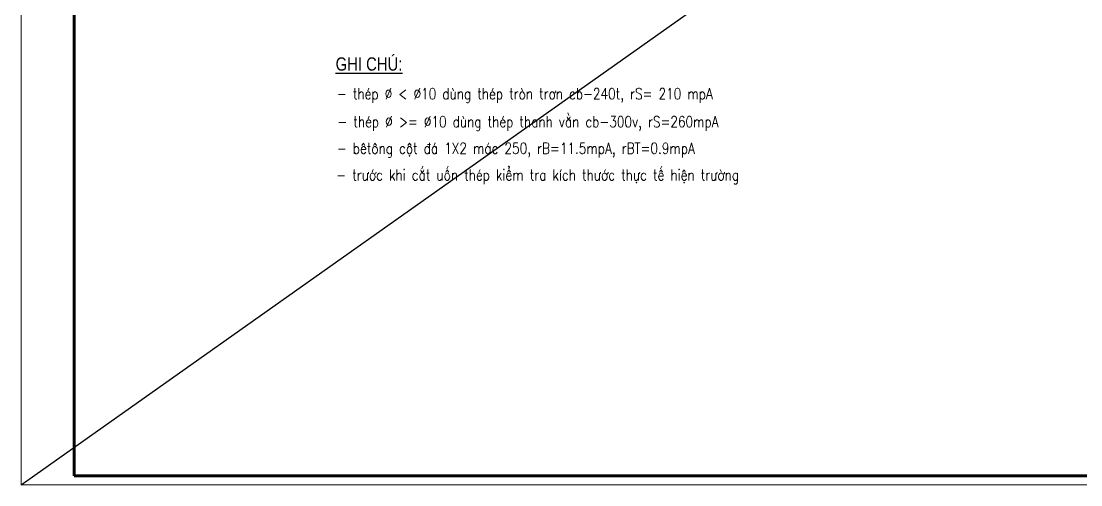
# Model space of a CAD drawing. Header units: millimetres. Extents: x -295047 to 263296, y -724756 to -308748.
# Drawn here: x -102104 to -82944, y -368365 to -359989 of the extents above; entities that cross this region are included whole.
import ezdxf
from ezdxf.enums import TextEntityAlignment as Align

# ---------------------------------------------------------------- set-up
doc = ezdxf.new("R2010")
doc.units = ezdxf.units.MM
doc.header["$MEASUREMENT"] = 0
doc.layers.get('Defpoints').update_dxf_attribs({"color": 1})
doc.layers.add('KCS_Plotter', color=11, linetype='Continuous', plot=False)
for name, color, linetype, lineweight in [('Khungten_LCDI', 7, 'Continuous', 5), ('LC Net thay', 7, 'Continuous', 25), ('LC Text1', 3, 'Continuous', 20), ('LC Text2', 7, 'Continuous', 25)]:
    doc.layers.add(name, color=color, linetype=linetype, lineweight=lineweight)
doc.styles.add('Khungten', font='VHAVAN.TTF', dxfattribs={"width": 0.9, "height": 5000})
doc.styles.add('LC 3', font='vnsimli.shx', dxfattribs={"width": 0.75})
doc.styles.add('T2', font='VHARIAL.TTF', dxfattribs={"width": 0.8})
doc.styles.add('Title', font='VHBLACK.TTF', dxfattribs={"width": 0.8})

# ---------------------------------------------------------------- blocks, each defined once
blk = doc.blocks.new('lcdi KC')
at = {"layer": 'Defpoints', "lineweight": 0}
blk.add_lwpolyline([(-1200, -14850), (-1200, 14850), (40800, 14850), (40800, -14850)], close=True, dxfattribs=at)
at = {"layer": 'Khungten_LCDI', "color": 5, "lineweight": 60}
blk.add_lwpolyline([(0, -14650), (0, 14650), (40600, 14650), (40600, -14650)], close=True, dxfattribs=at)
at = {"color": 7, "style": 'Khungten', "width": 0.8}
for tag, p in [('REVISION', (39499, -10746)), ('NGAYHT', (39546, -11609))]:
    blk.add_attdef(tag, text='', height=200, dxfattribs=at).set_placement(p, align=Align.CENTER)
at = {"layer": 'LC Text1', "style": 'Title', "width": 1.485915}
for tag, p, p2 in [('TENBANVE1', (36913, -8886), (40339, -8886)), ('TENBANVE2', (36913, -9562), (40339, -9562))]:
    blk.add_attdef(tag, text='', height=250, dxfattribs=at).set_placement(p, p2, align=Align.FIT)
at = {"layer": 'LC Text1', "style": 'Title', "width": 0.7}
blk.add_attdef('SOBANVE', text='', height=250, dxfattribs=at).set_placement((39562, -13896), align=Align.CENTER)

msp = doc.modelspace()

# ---------------------------------------------------------------- linework, layer by layer
at = {"layer": 'KCS_Plotter', "ltscale": 2}
msp.add_line((-102104.2, -368365.3), (-68504.2, -344605.3), dxfattribs=at)

# ---------------------------------------------------------------- block references
at = {"layer": 'LC Net thay', "xscale": 0.8, "yscale": 0.8, "zscale": 0.8}
msp.add_blockref('lcdi KC', (-101144.2, -356485.3), dxfattribs=at)

# ---------------------------------------------------------------- texts
at = {"layer": 'LC Text1', "color": 3, "style": 'LC 3', "width": 0.8}
for s, p in [('- thÐp %%C < %%C10 dïng thÐp trßn tr¬n cb-240t, rS= 210 mpA', (-96394.6, -361399.3)), ('- thÐp %%C >= %%C10 dïng thÐp thanh v»n cb-300v, rS=260mpA', (-96386.5, -361904.3)), ('- bªt«ng cét ®¸ 1X2 m¸c 250, rB=11.5mpA, rBT=0.9mpA', (-96396.2, -362385.7)), ('- tr\xadíc khi c¾t uèn thÐp kiÓm tra kÝch th\xadíc thùc tÕ hiÖn tr\xadêng', (-96406, -362867.1))]:
    msp.add_text(s, height=200, dxfattribs=at).set_placement(p)
at = {"layer": 'LC Text2', "style": 'T2', "width": 0.8}
msp.add_text('%%Ughi chó:', height=240, dxfattribs=at).set_placement((-96418.5, -360882.4))

doc.saveas('drawing.dxf')
